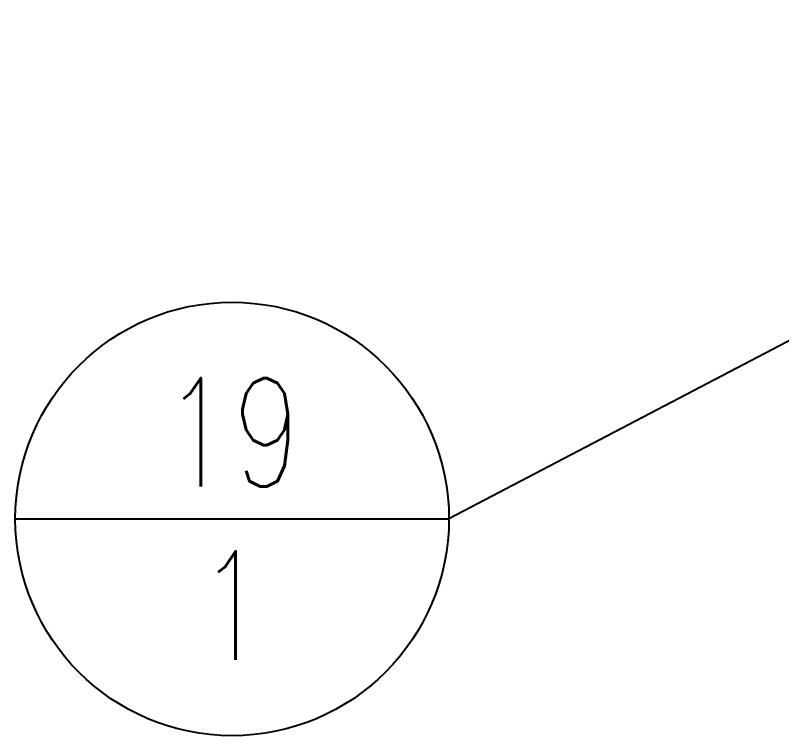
# Model space of a CAD drawing. Extents: x -2384 to 29887, y -2542 to 22350.
# Drawn here: x 5747.1 to 6027.7, y 4050.4 to 4314.2 of the extents above; entities that cross this region are included whole.
import ezdxf
from ezdxf.enums import TextEntityAlignment as Align

# ---------------------------------------------------------------- set-up
doc = ezdxf.new("R2010")
doc.units = 0
doc.header["$LTSCALE"] = 63.5
doc.header["$MEASUREMENT"] = 0
doc.layers.add('3', color=3, linetype='CONTINUOUS')
doc.styles.add('ROMANS', font='ROMANS.shx')
doc.styles.get("Standard").update_dxf_attribs({"font": 'romans.shx'})
doc.dimstyles.get("Standard").update_dxf_attribs({"dimtxt": 0.18, "dimasz": 0.18, "dimexe": 0.18, "dimexo": 0.0625, "dimgap": 0.09, "dimtad": 0, "dimtih": 1, "dimtoh": 1, "dimdec": 4, "dimzin": 0, "dimdsep": 46, "dimtxsty": 'Standard', "dimcen": 0.09, "dimadec": 0, "dimazin": 0, "dimtfac": 1, "dimtdec": 4, "dimtofl": 0, "dimtmove": 0, "dimatfit": 3, "dimfxl": 1, "dimtolj": 1, "dimtzin": 0, "dimarcsym": 0})

msp = doc.modelspace()

# ---------------------------------------------------------------- linework, layer by layer
at = {"layer": '3'}
msp.add_line((5747.1, 4129.75), (5905.85, 4129.75), dxfattribs=at)
msp.add_circle((5826.47, 4129.75), 79.38, dxfattribs=at)

# ---------------------------------------------------------------- texts
at = {"layer": '3', "style": 'ROMANS', "width": 0.75}
for s, height, p in [('19', 39.688, (5826.47, 4141.66)), ('1', 39.69, (5826.47, 4078.16))]:
    msp.add_text(s, height=height, dxfattribs=at).set_placement(p, align=Align.CENTER)

# ---------------------------------------------------------------- leaders
at = {"layer": '3'}
msp.add_leader([(6257.93, 4314.21), (5905.85, 4129.75)], dimstyle='Standard', override={"dimscale": 254, "dimexe": 0.06, "dimdec": 2, "dimzin": 4, "dimtxsty": 'ROMANS', "dimtix": 1, "dimatfit": 1, "dimarcsym": 1}, dxfattribs=at)

doc.saveas('drawing.dxf')
